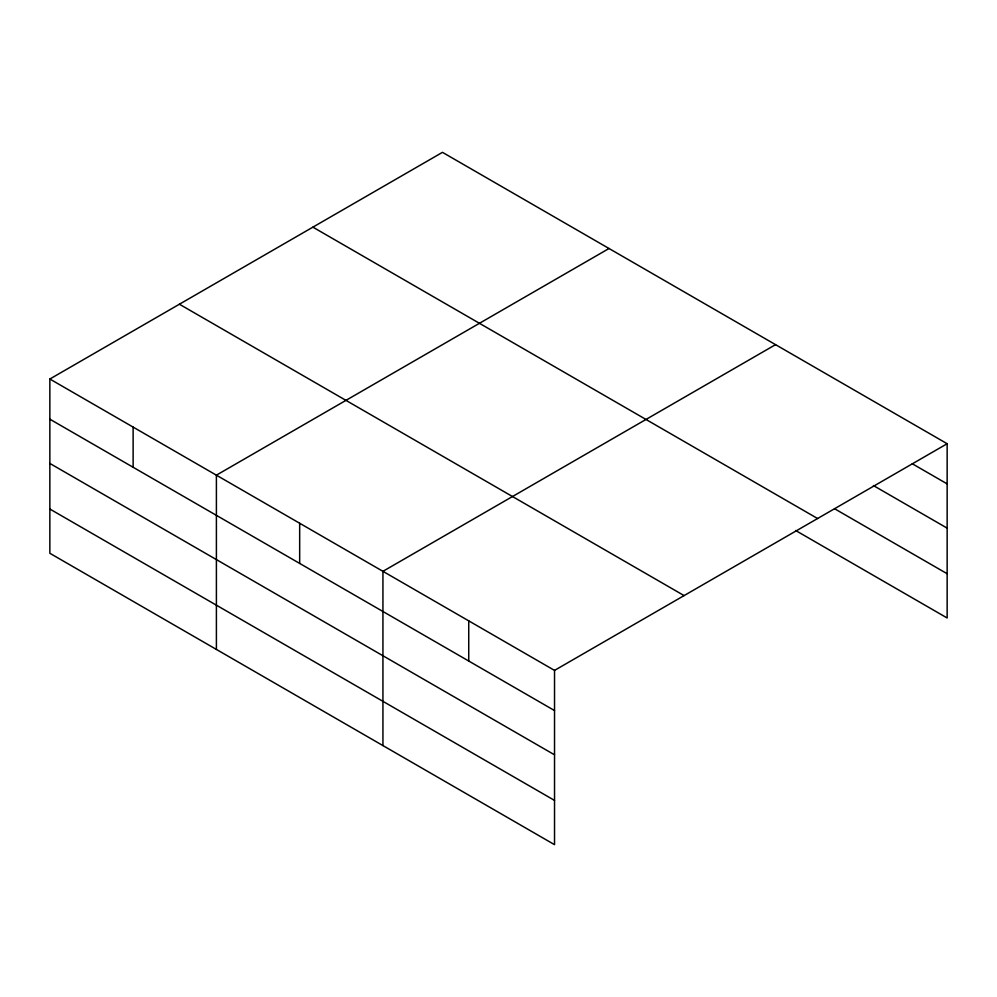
<?xml version="1.0" encoding="UTF-8"?>
<svg xmlns="http://www.w3.org/2000/svg" width="997" height="997" viewBox="0 0 997 997"><rect width="100%" height="100%" fill="white"/><g stroke="black" fill="none" stroke-linecap="round" stroke-linejoin="round"><path stroke-width="1.5" d="M554.531 754.816L554.531 670.395L49.85 379.022L49.85 553.273L554.531 844.658L554.531 754.816L49.85 463.431M795.668 530.516L947.15 617.978L947.15 443.727L442.469 152.342L49.85 379.022M609.017 248.502L216.399 475.17L216.399 649.433M775.554 344.65L382.935 571.331L382.935 745.582M554.531 670.395L947.15 443.727M912.292 463.755L947.15 483.881M873.422 485.564L947.15 528.136M834.539 508.719L947.15 573.724M312.908 227.154L817.59 518.527M179.41 304.222L684.092 595.595M49.85 419.189L554.531 710.562M49.85 509.031L554.531 800.404M468.74 620.869L468.74 661.023M299.673 523.251L299.673 563.417M133.124 427.102L133.124 467.257"/></g></svg>
